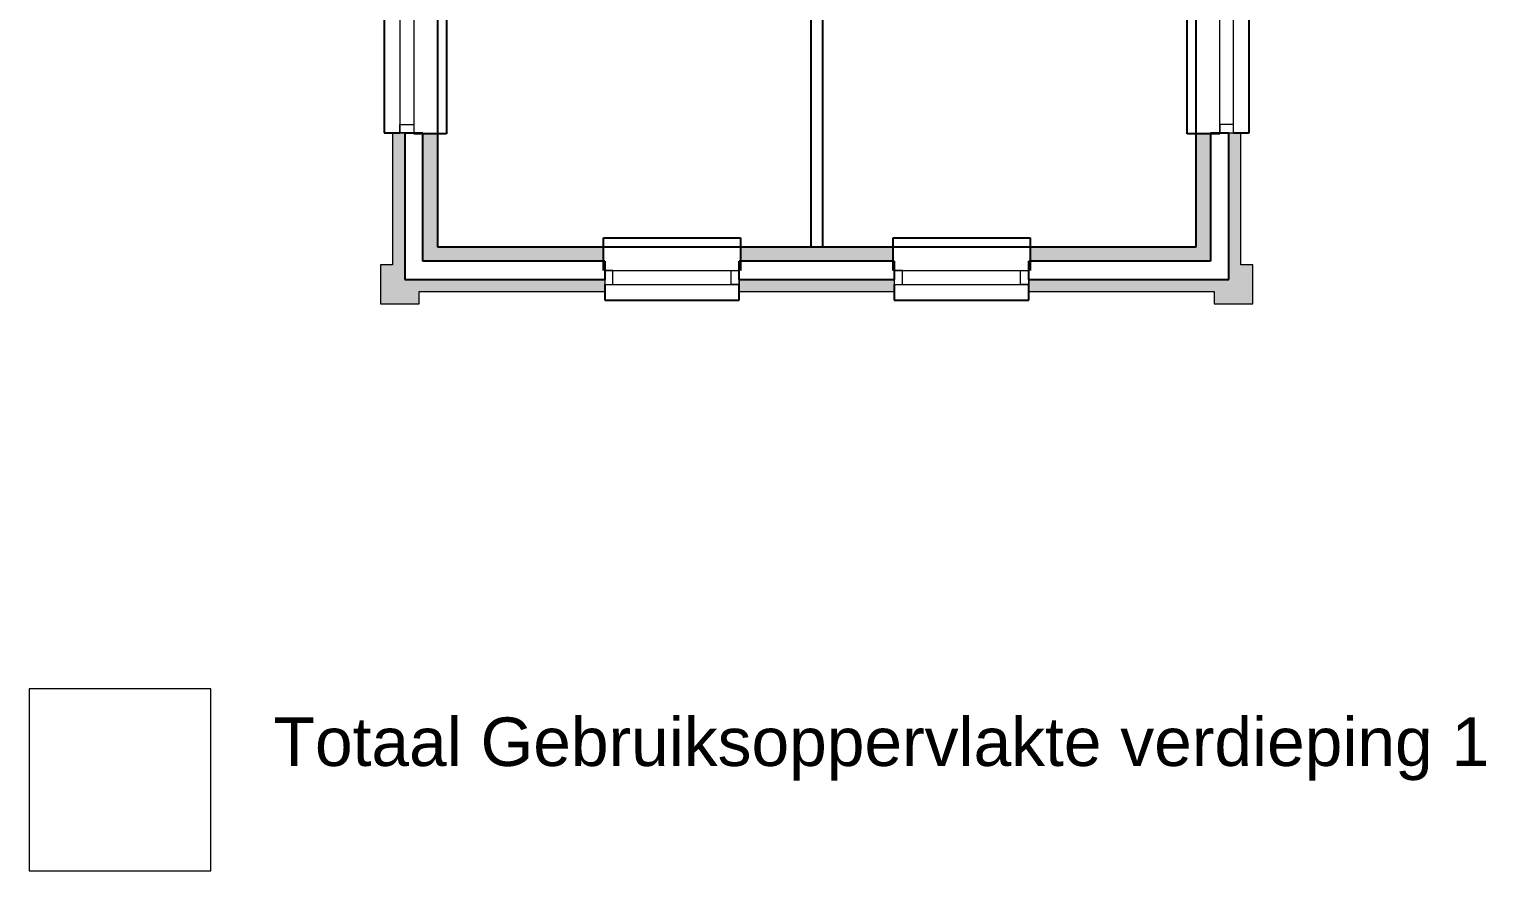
# Model space of a CAD drawing. Header units: millimetres. Extents: x 0 to 59350, y 0 to 29700.
# Drawn here: x 41157 to 44163, y 16827 to 18562 of the extents above; entities that cross this region are included whole.
import ezdxf

# ---------------------------------------------------------------- set-up
doc = ezdxf.new("R2010")
doc.units = ezdxf.units.MM
doc.linetypes.add('PUNKT2_S9', pattern=[1, 0, -1])
doc.layers.add('Standard', color=7, linetype='Continuous', lineweight=25)
doc.styles.add('ARIAL', font='arial.ttf')

msp = doc.modelspace()

# ---------------------------------------------------------------- hatches: boundary and pattern name
at = {"layer": 'Standard', "linetype": 'PUNKT2_S9', "lineweight": 18}
h = msp.add_hatch(color=59, dxfattribs=at)
h.paths.add_polyline_path([(41907.3, 20916.2), (41907.3, 19726.2), (41932.3, 19726.2), (41932.3, 20916.2)])
h.paths.add_polyline_path([(41907.3, 21521.2), (41907.3, 21193.7), (41932.3, 21193.7), (41932.3, 21521.2)])
h.paths.add_polyline_path([(41932.3, 18021.2), (41932.3, 18348.7), (41907.3, 18348.7), (41907.3, 18021.2)])
h.paths.add_polyline_path([(41907.3, 19448.7), (41907.3, 18626.2), (41932.3, 18626.2), (41932.3, 19448.7)])
h = msp.add_hatch(color=59, dxfattribs=at)
h.paths.add_polyline_path([(43657.3, 20386.2), (43657.3, 21521.2), (43632.3, 21496.2), (43632.3, 20386.2)])
h.paths.add_polyline_path([(43657.3, 19396.2), (43657.3, 20108.7), (43632.3, 20108.7), (43632.3, 19396.2)])
h.paths.add_polyline_path([(43657.3, 18348.7), (43632.3, 18348.7), (43632.3, 18046.2), (43657.3, 18021.2)])
h.paths.add_polyline_path([(43632.3, 19173.7), (43632.3, 18626.2), (43657.3, 18626.2), (43657.3, 19173.7)])
h = msp.add_hatch(color=9, dxfattribs=at)
h.paths.add_polyline_path([(41969.8, 20913.7), (41969.8, 19728.7), (41999.8, 19728.7), (41999.8, 20913.7)])
h.paths.add_polyline_path([(41969.8, 19446.2), (41969.8, 18628.7), (41999.8, 18628.7), (41999.8, 19446.2)])
h.paths.add_polyline_path([(41999.8, 18083.7), (41999.8, 18346.2), (41969.8, 18346.2), (41969.8, 18083.7)])
h.paths.add_polyline_path([(41969.8, 21196.2), (41999.8, 21196.2), (41999.8, 21458.7), (41969.8, 21458.7)])
h = msp.add_hatch(color=9, dxfattribs=at)
h.paths.add_polyline_path([(43594.8, 20388.7), (43594.8, 21458.7), (43564.8, 21428.7), (43564.8, 20388.7)])
h.paths.add_polyline_path([(43594.8, 18628.7), (43594.8, 19171.2), (43564.8, 19171.2), (43564.8, 18628.7)])
h.paths.add_polyline_path([(43564.8, 18113.7), (43594.8, 18083.7), (43594.8, 18346.2), (43564.8, 18346.2)])
h.paths.add_polyline_path([(43594.8, 20106.2), (43564.8, 20106.2), (43564.8, 19398.7), (43594.8, 19398.7)])
h = msp.add_hatch(color=9, dxfattribs=at)
h.paths.add_polyline_path([(43222.3, 18083.7), (43594.8, 18083.7), (43564.8, 18113.7), (43222.3, 18113.7)])
h.paths.add_polyline_path([(42624.8, 18083.7), (42939.8, 18083.7), (42939.8, 18113.7), (42624.8, 18113.7)])
h.paths.add_polyline_path([(42342.3, 18083.7), (42342.3, 18113.7), (41999.8, 18113.7), (41999.8, 18083.7)])
for points in [[(41882.3, 18076.2), (41882.3, 17996.2), (41907.3, 17996.2), (41907.3, 18076.2)], [(43682.3, 17996.2), (43682.3, 18076.2), (43657.3, 18076.2), (43657.3, 17996.2)], [(41907.3, 17996.2), (41962.3, 17996.2), (41962.3, 18021.2), (41907.3, 18021.2)], [(43602.3, 17996.2), (43657.3, 17996.2), (43657.3, 18021.2), (43602.3, 18021.2)]]:
    msp.add_hatch(color=59, dxfattribs=at).paths.add_polyline_path(points)
h = msp.add_hatch(color=59, dxfattribs=at)
h.paths.add_polyline_path([(43219.8, 18021.2), (43657.3, 18021.2), (43632.3, 18046.2), (43219.8, 18046.2)])
h.paths.add_polyline_path([(41932.3, 18021.2), (42344.8, 18021.2), (42344.8, 18046.2), (41932.3, 18046.2)])
h.paths.add_polyline_path([(42622.3, 18046.2), (42622.3, 18021.2), (42942.3, 18021.2), (42942.3, 18046.2)])

# ---------------------------------------------------------------- linework, layer by layer
at = {"layer": 'Standard', "color": 7, "linetype": 'Continuous', "lineweight": -3}
for p, q in [((41999.8, 21428.7), (41999.8, 18113.7)), ((43564.8, 18113.7), (43564.8, 21428.7)), ((41932.3, 18348.7), (41932.3, 18046.2)), ((41932.3, 18348.7), (41941, 18348.7)), ((43623.5, 18348.7), (43632.3, 18348.7)), ((43632.3, 18046.2), (43632.3, 18348.7)), ((41999.8, 18113.7), (43564.8, 18113.7)), ((41932.3, 18046.2), (41941, 18046.2)), ((41941, 18046.2), (42344.8, 18046.2)), ((42344.8, 18055), (42344.8, 18046.2)), ((42622.3, 18046.2), (42622.3, 18055)), ((42622.3, 18046.2), (42942.3, 18046.2)), ((42942.3, 18055), (42942.3, 18046.2)), ((43219.8, 18046.2), (43219.8, 18055)), ((43219.8, 18046.2), (43632.3, 18046.2))]:
    msp.add_line(p, q, dxfattribs=at)
at = {"layer": 'Standard', "color": 255, "linetype": 'Continuous', "lineweight": -3}
for p, q in [((42769.8, 18997.5), (42769.8, 18113.7)), ((42794.8, 18113.7), (42794.8, 18997.5)), ((42769.8, 18113.7), (42794.8, 18113.7))]:
    msp.add_line(p, q, dxfattribs=at)
at = {"layer": 'Standard', "color": 117, "linetype": 'Continuous', "lineweight": -3}
for p, q in [((41889.8, 18626.2), (41889.8, 18348.7)), ((43674.8, 18348.7), (43674.8, 18626.2)), ((41889.8, 18348.7), (41922.3, 18348.7)), ((43642.3, 18348.7), (43674.8, 18348.7)), ((42344.8, 18036.2), (42344.8, 18003.7)), ((42622.3, 18003.7), (42622.3, 18036.2)), ((42942.3, 18036.2), (42942.3, 18003.7)), ((43219.8, 18003.7), (43219.8, 18036.2)), ((42344.8, 18003.7), (42622.3, 18003.7)), ((42942.3, 18003.7), (43219.8, 18003.7))]:
    msp.add_line(p, q, dxfattribs=at)
at = {"layer": 'Standard', "color": 2, "linetype": 'Continuous', "lineweight": 18}
for p, q in [((41922.3, 18626.2), (41922.3, 18348.7)), ((41950.8, 18626.2), (41950.8, 18348.7)), ((43613.8, 18348.7), (43613.8, 18626.2)), ((43642.3, 18348.7), (43642.3, 18626.2)), ((41922.3, 18348.7), (41922.3, 18365.5)), ((41922.3, 18365.5), (41950.8, 18365.5)), ((41950.8, 18365.5), (41950.8, 18348.7)), ((43642.3, 18365.5), (43613.8, 18365.5)), ((43613.8, 18365.5), (43613.8, 18348.7)), ((43642.3, 18348.7), (43642.3, 18365.5)), ((41950.8, 18348.7), (41922.3, 18348.7)), ((43613.8, 18348.7), (43642.3, 18348.7)), ((42361.5, 18064.7), (42344.8, 18064.7)), ((42344.8, 18064.7), (42344.8, 18036.2)), ((42344.8, 18064.7), (42622.3, 18064.7)), ((42361.5, 18036.2), (42361.5, 18064.7)), ((42605.5, 18036.2), (42605.5, 18064.7)), ((42605.5, 18064.7), (42622.3, 18064.7)), ((42622.3, 18064.7), (42622.3, 18036.2)), ((42959, 18064.7), (42942.3, 18064.7)), ((42942.3, 18064.7), (42942.3, 18036.2)), ((42942.3, 18064.7), (43219.8, 18064.7)), ((42959, 18036.2), (42959, 18064.7)), ((43203, 18036.2), (43203, 18064.7)), ((43203, 18064.7), (43219.8, 18064.7)), ((43219.8, 18064.7), (43219.8, 18036.2)), ((42344.8, 18036.2), (42361.5, 18036.2)), ((42344.8, 18036.2), (42622.3, 18036.2)), ((42622.3, 18036.2), (42605.5, 18036.2)), ((42942.3, 18036.2), (42959, 18036.2)), ((42942.3, 18036.2), (43219.8, 18036.2)), ((43219.8, 18036.2), (43203, 18036.2))]:
    msp.add_line(p, q, dxfattribs=at)
at = {"layer": 'Standard', "color": 51, "linetype": 'Continuous', "lineweight": -3}
for p, q in [((42018.3, 18628.7), (42018.3, 18346.2)), ((43546.3, 18346.2), (43546.3, 18628.7)), ((41941, 18348.7), (41950.8, 18348.7)), ((41950.8, 18348.7), (41969.8, 18348.7)), ((41999.8, 18346.2), (41950.8, 18346.2)), ((41969.8, 18346.2), (41969.8, 18348.7)), ((41969.8, 18083.7), (41969.8, 18346.2)), ((42018.3, 18346.2), (41999.8, 18346.2)), ((43564.8, 18346.2), (43546.3, 18346.2)), ((43613.8, 18346.2), (43564.8, 18346.2)), ((43594.8, 18348.7), (43613.8, 18348.7)), ((43594.8, 18348.7), (43594.8, 18346.2)), ((43594.8, 18346.2), (43594.8, 18083.7)), ((43613.8, 18348.7), (43623.5, 18348.7)), ((42342.3, 18113.7), (42342.3, 18132.2)), ((42342.3, 18132.2), (42624.8, 18132.2)), ((42624.8, 18132.2), (42624.8, 18113.7)), ((42939.8, 18113.7), (42939.8, 18132.2)), ((42939.8, 18132.2), (43222.3, 18132.2)), ((43222.3, 18132.2), (43222.3, 18113.7)), ((42342.3, 18064.7), (42342.3, 18113.7)), ((42624.8, 18113.7), (42624.8, 18064.7)), ((42939.8, 18064.7), (42939.8, 18113.7)), ((43222.3, 18113.7), (43222.3, 18064.7)), ((42342.3, 18083.7), (41969.8, 18083.7)), ((42344.8, 18083.7), (42342.3, 18083.7)), ((42344.8, 18083.7), (42344.8, 18064.7)), ((42344.8, 18064.7), (42344.8, 18055)), ((42622.3, 18064.7), (42622.3, 18083.7)), ((42624.8, 18083.7), (42622.3, 18083.7)), ((42622.3, 18055), (42622.3, 18064.7)), ((42939.8, 18083.7), (42624.8, 18083.7)), ((42942.3, 18083.7), (42939.8, 18083.7)), ((42942.3, 18083.7), (42942.3, 18064.7)), ((42942.3, 18064.7), (42942.3, 18055)), ((43219.8, 18064.7), (43219.8, 18083.7)), ((43222.3, 18083.7), (43219.8, 18083.7)), ((43219.8, 18055), (43219.8, 18064.7)), ((43594.8, 18083.7), (43222.3, 18083.7))]:
    msp.add_line(p, q, dxfattribs=at)
at = {"layer": 'Standard', "color": 36, "linetype": 'Continuous', "lineweight": 18}
for p, q in [((41907.3, 18348.7), (41922.3, 18348.7)), ((41907.3, 18348.7), (41907.3, 18076.2)), ((41922.3, 18348.7), (41932.3, 18348.7)), ((41932.3, 18046.2), (41932.3, 18348.7)), ((43632.3, 18348.7), (43642.3, 18348.7)), ((43632.3, 18348.7), (43632.3, 18046.2)), ((43642.3, 18348.7), (43657.3, 18348.7)), ((43657.3, 18076.2), (43657.3, 18348.7)), ((41882.3, 18076.2), (41882.3, 17996.2)), ((41907.3, 18076.2), (41882.3, 18076.2)), ((43682.3, 18076.2), (43657.3, 18076.2)), ((43682.3, 17996.2), (43682.3, 18076.2)), ((41941, 18046.2), (41932.3, 18046.2)), ((42344.8, 18046.2), (41941, 18046.2)), ((42344.8, 18046.2), (42344.8, 18036.2)), ((42344.8, 18036.2), (42344.8, 18021.2)), ((42622.3, 18036.2), (42622.3, 18046.2)), ((42942.3, 18046.2), (42622.3, 18046.2)), ((42622.3, 18021.2), (42622.3, 18036.2)), ((42942.3, 18046.2), (42942.3, 18036.2)), ((42942.3, 18036.2), (42942.3, 18021.2)), ((43219.8, 18036.2), (43219.8, 18046.2)), ((43632.3, 18046.2), (43219.8, 18046.2)), ((43219.8, 18021.2), (43219.8, 18036.2)), ((41962.3, 18021.2), (42344.8, 18021.2)), ((41962.3, 17996.2), (41962.3, 18021.2)), ((42622.3, 18021.2), (42942.3, 18021.2)), ((43219.8, 18021.2), (43602.3, 18021.2)), ((43602.3, 18021.2), (43602.3, 17996.2)), ((41882.3, 17996.2), (41907.3, 17996.2)), ((41907.3, 17996.2), (41962.3, 17996.2)), ((43602.3, 17996.2), (43657.3, 17996.2)), ((43657.3, 17996.2), (43682.3, 17996.2))]:
    msp.add_line(p, q, dxfattribs=at)
at = {"layer": 'Standard', "color": 253, "linetype": 'Continuous', "lineweight": 18}
for p, q in [((41969.8, 18346.2), (41969.8, 18083.7)), ((41969.8, 18346.2), (41999.8, 18346.2)), ((41999.8, 18113.7), (41999.8, 18346.2)), ((43564.8, 18346.2), (43564.8, 18113.7)), ((43564.8, 18346.2), (43594.8, 18346.2)), ((43594.8, 18083.7), (43594.8, 18346.2)), ((42342.3, 18113.7), (41999.8, 18113.7)), ((42342.3, 18113.7), (42342.3, 18083.7)), ((42769.8, 18113.7), (42624.8, 18113.7)), ((42624.8, 18083.7), (42624.8, 18113.7)), ((42794.8, 18113.7), (42769.8, 18113.7)), ((42939.8, 18113.7), (42794.8, 18113.7)), ((42939.8, 18113.7), (42939.8, 18083.7)), ((43564.8, 18113.7), (43222.3, 18113.7)), ((43222.3, 18083.7), (43222.3, 18113.7)), ((41969.8, 18083.7), (41999.8, 18083.7)), ((41999.8, 18083.7), (42342.3, 18083.7)), ((42624.8, 18083.7), (42939.8, 18083.7)), ((43222.3, 18083.7), (43594.8, 18083.7))]:
    msp.add_line(p, q, dxfattribs=at)
at = {"layer": 'Standard', "color": 7, "linetype": 'Continuous', "lineweight": 18}
for p, q in [((41532.3, 17202.1), (41157.3, 17202.1)), ((41157.3, 17202.1), (41157.3, 16827.1)), ((41532.3, 16827.1), (41532.3, 17202.1)), ((41157.3, 16827.1), (41532.3, 16827.1))]:
    msp.add_line(p, q, dxfattribs=at)

# ---------------------------------------------------------------- texts
at = {"layer": 'Standard', "color": 7, "linetype": 'Continuous', "lineweight": 18, "insert": (41661.7, 17013.1), "char_height": 100, "width": 2571.799, "attachment_point": 7, "style": 'ARIAL'}
msp.add_mtext('\\W1.00;Totaal\\~Gebruiksoppervlakte\\~verdieping\\~1', dxfattribs=at)

doc.saveas('drawing.dxf')
